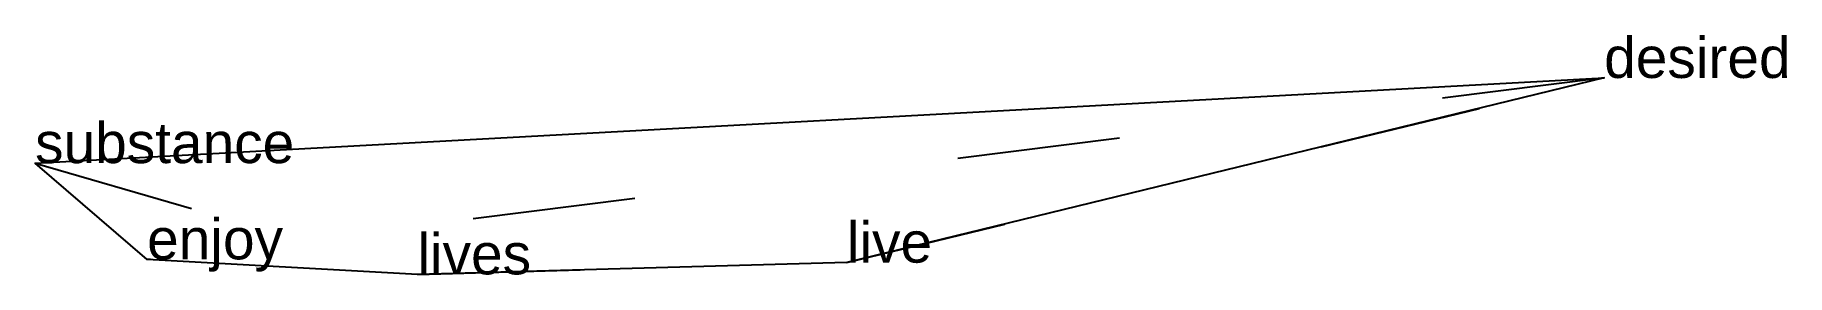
# Model space of a CAD drawing. Extents: x -0.67 to 0.4, y 0.09 to 0.24.
import ezdxf

# ---------------------------------------------------------------- set-up
doc = ezdxf.new("R2010")
doc.units = 0
doc.linetypes.add('DOT', pattern=[0.2, 0, -0.2])
doc.layers.add('TEXT', color=1, linetype='CONTINUOUS')
doc.styles.get("Standard").update_dxf_attribs({"font": 'arial.ttf'})

msp = doc.modelspace()

# ---------------------------------------------------------------- linework, layer by layer
at = {"layer": 'INTERNAL', "linetype": 'DOT'}
msp.add_polyline3d([(-0.6044, 0.1029, 0), (-0.6732, 0.162, 0), (-0.4384, 0.0937, 0), (-0.1746, 0.1009, 0), (0.2906, 0.2143, 0), (-0.6044, 0.1029, 0)], close=True, dxfattribs=at)
at = {"layer": 'OUTLINE', "linetype": 'CONTINUOUS'}
msp.add_polyline3d([(-0.4384, 0.0937, 0), (-0.6044, 0.1029, 0), (-0.6732, 0.162, 0), (0.2906, 0.2143, 0), (-0.1746, 0.1009, 0), (-0.4384, 0.0937, 0)], close=True, dxfattribs=at)

# ---------------------------------------------------------------- texts
at = {"layer": 'TEXT'}
for s, p in [('desired', (0.2906, 0.2143)), ('substance', (-0.6732, 0.162)), ('enjoy', (-0.6044, 0.1029)), ('lives', (-0.4384, 0.0937)), ('live', (-0.1746, 0.1009))]:
    msp.add_text(s, height=0.025, dxfattribs=at).set_placement(p)

doc.saveas('drawing.dxf')
